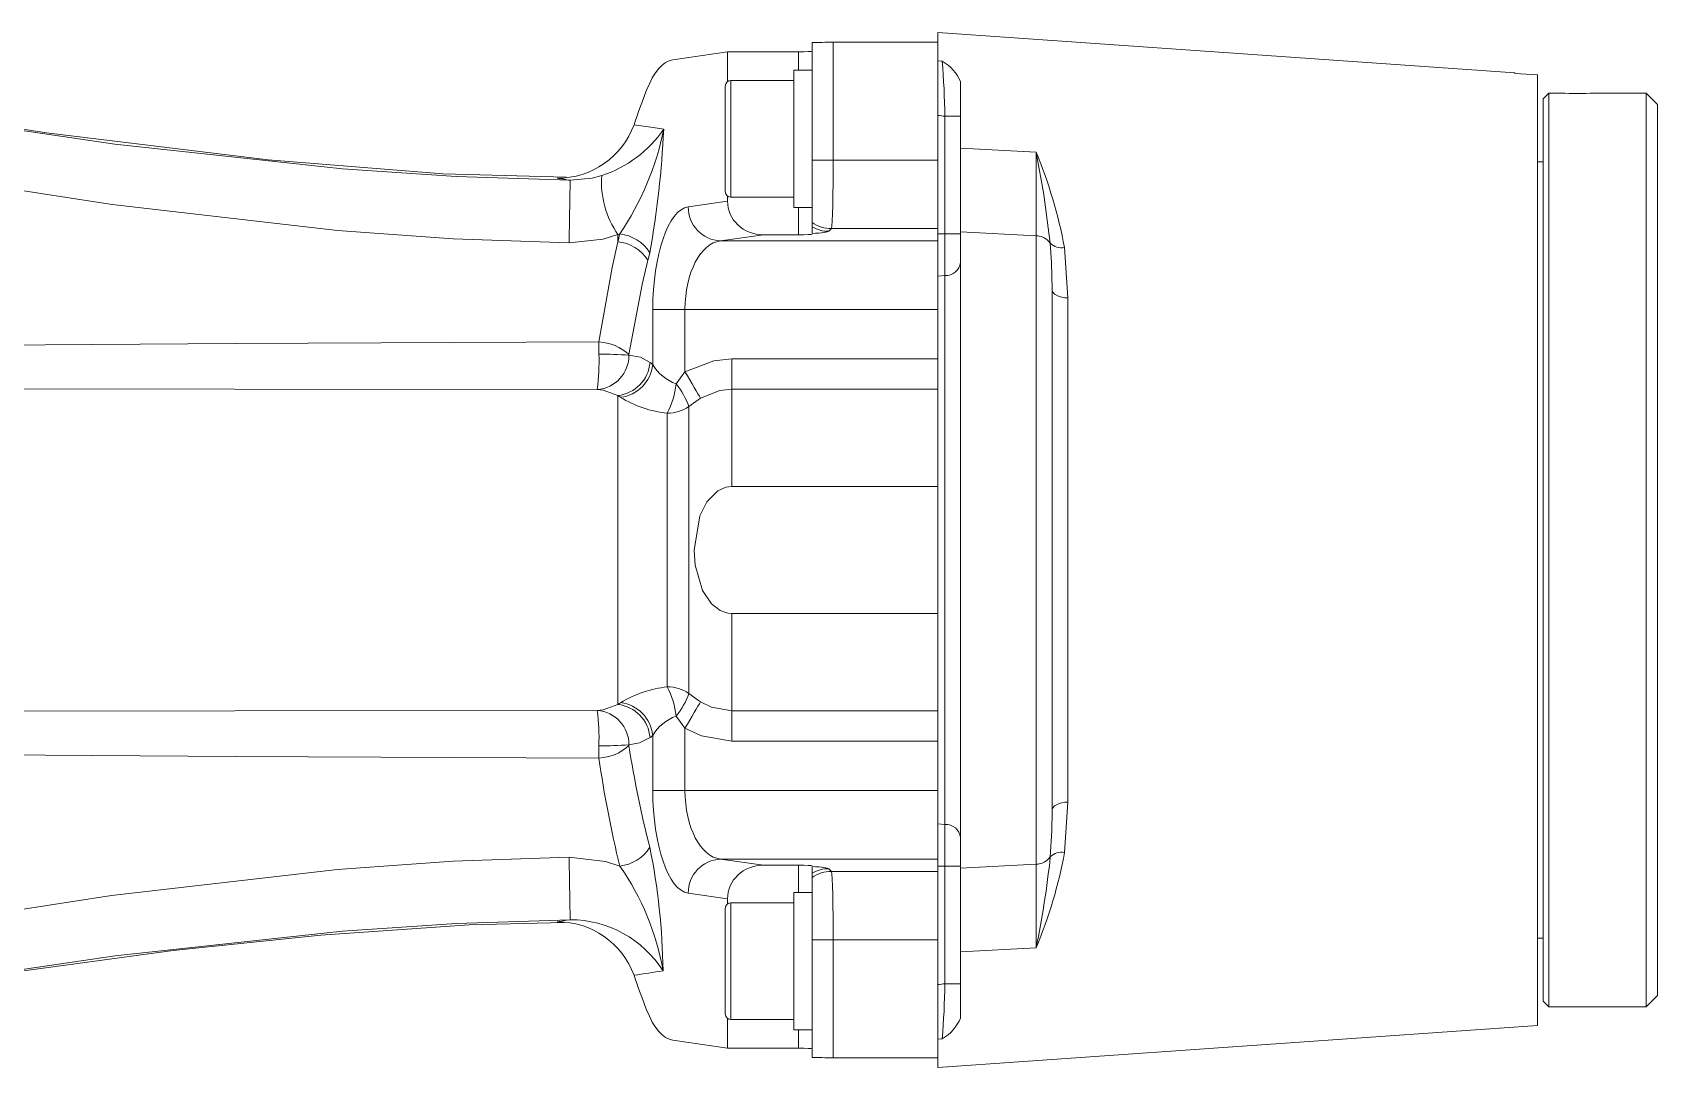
# Model space of a CAD drawing. Header units: millimetres. Extents: x -280 to 408, y 33 to 269.
# Drawn here: x 394.01 to 408.24, y 218.78 to 227.85 of the extents above; entities that cross this region are included whole.
import ezdxf

# ---------------------------------------------------------------- set-up
doc = ezdxf.new("R2010")
doc.units = ezdxf.units.MM

msp = doc.modelspace()

# ---------------------------------------------------------------- linework, layer by layer
at = {"color": 7, "linetype": 'Continuous', "lineweight": 15}
for p, q in [((400.8377, 226.7272), (400.8377, 227.7567)), ((401.0224, 227.76), (401.0224, 226.7272)), ((401.0224, 227.76), (401.9377, 227.76)), ((406.9877, 227.4924), (401.9377, 227.8455)), ((401.9377, 227.8455), (401.9377, 227.5987)), ((399.6177, 227.6071), (400.0975, 227.6761)), ((400.0975, 227.4152), (400.0975, 227.6761)), ((400.7177, 227.6761), (400.0975, 227.6761)), ((401.9377, 227.5987), (401.9772, 227.5944)), ((401.9377, 227.5987), (401.9377, 227.1189)), ((400.8377, 227.5144), (400.6777, 227.5144)), ((400.6777, 227.5144), (400.6777, 226.3144)), ((406.9877, 227.4876), (406.9877, 227.4924)), ((406.9877, 227.4876), (407.1877, 227.4738)), ((407.1877, 219.1504), (407.1877, 227.4738)), ((400.0777, 227.1367), (400.0777, 227.3754)), ((400.6777, 227.4254), (400.1277, 227.4254)), ((402.1377, 226.834), (402.1377, 227.4125)), ((407.2877, 227.3144), (407.2377, 227.2644)), ((407.3896, 227.3144), (407.2877, 227.3144)), ((407.2877, 227.3144), (407.2877, 223.3144)), ((408.1377, 227.3144), (407.6858, 227.3144)), ((408.2377, 227.2144), (408.1377, 227.3144)), ((408.1377, 227.3144), (408.1377, 219.3144)), ((407.2377, 223.3144), (407.2377, 227.2644)), ((408.2377, 227.2144), (408.2377, 219.4144)), ((400.0777, 226.4534), (400.0777, 227.1367)), ((401.9377, 226.0838), (401.9377, 227.1189)), ((402.0008, 227.1123), (402.1377, 227.1123)), ((402.0008, 226.0838), (402.0008, 227.1123)), ((402.1377, 226.834), (402.7981, 226.798)), ((402.1377, 226.834), (402.1377, 226.1014)), ((402.7981, 226.0655), (402.7981, 226.798)), ((400.8377, 226.7272), (401.0224, 226.7272)), ((400.8377, 226.1812), (400.8377, 226.7272)), ((401.0224, 226.7272), (401.9377, 226.7272)), ((407.2377, 226.7144), (407.1877, 226.7144)), ((399.7537, 226.3195), (400.0975, 226.369)), ((400.0975, 226.369), (400.0975, 226.4135)), ((400.1277, 226.4034), (400.6777, 226.4034)), ((400.6777, 226.3144), (400.8377, 226.3144)), ((400.8377, 226.1432), (400.8377, 226.1812)), ((399.1543, 226.0816), (399.1377, 226.0755)), ((399.1377, 226.0755), (399.1377, 226.0136)), ((400.411, 226.074), (400.0356, 226.0199)), ((400.0356, 226.0199), (401.9377, 226.0199)), ((400.411, 226.074), (400.7177, 226.074)), ((400.8377, 226.0856), (400.8377, 226.1432)), ((401.0075, 226.128), (400.984, 226.1046)), ((401.0075, 226.128), (401.9377, 226.128)), ((402.0008, 226.0838), (401.9377, 226.0838)), ((401.9377, 225.7127), (401.9377, 226.0838)), ((402.0008, 225.7169), (402.0008, 226.0838)), ((402.0008, 226.0838), (402.1377, 226.0838)), ((402.1377, 226.1014), (402.1377, 220.5273)), ((402.1377, 226.1014), (402.7981, 226.0655)), ((402.7981, 220.5633), (402.7981, 226.0655)), ((403.0471, 225.962), (403.0772, 225.521)), ((402.0008, 225.7169), (401.9377, 225.7127)), ((401.9377, 220.9161), (401.9377, 225.7127)), ((402.0008, 220.9118), (402.0008, 225.7169)), ((402.9377, 225.5952), (402.9377, 221.0336)), ((403.0772, 225.521), (403.0772, 221.1077)), ((399.4433, 224.9376), (399.4433, 225.4207)), ((399.4433, 225.4207), (399.7252, 225.4207)), ((399.7252, 225.4207), (401.9377, 225.4207)), ((399.7252, 225.4207), (399.7252, 224.874)), ((400.1362, 224.7235), (400.1362, 224.9877)), ((400.1362, 224.9877), (401.9377, 224.9877)), ((399.6479, 224.7691), (399.7252, 224.874)), ((399.0099, 224.7125), (399.1377, 224.6667)), ((399.1377, 224.6667), (399.1377, 221.9621)), ((399.8622, 224.6428), (399.7591, 224.5694)), ((400.1362, 224.7235), (400.1362, 223.8712)), ((401.9377, 224.7235), (400.1362, 224.7235)), ((399.5705, 222.1164), (399.5705, 224.5123)), ((399.7591, 224.5694), (399.7591, 222.0594)), ((400.1362, 223.8712), (401.9377, 223.8712)), ((407.2377, 219.3644), (407.2377, 223.3144)), ((407.2877, 223.3144), (407.2877, 219.3144)), ((400.1362, 222.7576), (400.1362, 221.9053)), ((401.9377, 222.7576), (400.1362, 222.7576)), ((399.1377, 221.962), (399.0099, 221.9163)), ((400.1362, 221.9053), (401.9377, 221.9053)), ((400.1362, 221.6411), (400.1362, 221.9053)), ((399.7252, 221.7548), (399.6479, 221.8597)), ((399.7252, 221.7548), (399.7252, 221.208)), ((399.4433, 221.208), (399.4433, 221.6912)), ((401.9377, 221.6411), (400.1362, 221.6411)), ((399.7252, 221.208), (399.4433, 221.208)), ((399.7252, 221.208), (401.9377, 221.208)), ((403.0772, 221.1077), (403.0471, 220.6668)), ((402.0008, 220.9118), (401.9377, 220.9161)), ((401.9377, 220.5449), (401.9377, 220.9161)), ((402.0008, 220.5449), (402.0008, 220.9118)), ((400.0356, 220.6089), (400.411, 220.5548)), ((400.0356, 220.6089), (401.9377, 220.6089)), ((400.7177, 220.5548), (400.411, 220.5548)), ((400.8377, 220.4856), (400.8377, 220.5432)), ((400.8377, 220.4475), (400.8377, 220.4856)), ((400.984, 220.5242), (401.0075, 220.5007)), ((401.0075, 220.5007), (401.9377, 220.5007)), ((402.0008, 220.5449), (401.9377, 220.5449)), ((401.9377, 219.5098), (401.9377, 220.5449)), ((402.0008, 220.5449), (402.1377, 220.5449)), ((402.0008, 219.5164), (402.0008, 220.5449)), ((402.1377, 220.5273), (402.7981, 220.5633)), ((402.1377, 220.5273), (402.1377, 219.7947)), ((402.7981, 219.8307), (402.7981, 220.5633)), ((400.8377, 219.9016), (400.8377, 220.4475)), ((400.0975, 220.2598), (399.7537, 220.3093)), ((400.0975, 220.2152), (400.0975, 220.2598)), ((400.6777, 220.2254), (400.1277, 220.2254)), ((400.8377, 220.3144), (400.6777, 220.3144)), ((400.6777, 220.3144), (400.6777, 219.1144)), ((400.0777, 219.2534), (400.0777, 220.1754)), ((401.0224, 219.9016), (400.8377, 219.9016)), ((400.8377, 218.8721), (400.8377, 219.9016)), ((401.0224, 219.9016), (401.0224, 218.8688)), ((401.0224, 219.9016), (401.9377, 219.9016)), ((407.1877, 219.9144), (407.2377, 219.9144)), ((402.1377, 219.7947), (402.7981, 219.8307)), ((402.1377, 219.2162), (402.1377, 219.7947)), ((401.9377, 219.5098), (401.9377, 219.03)), ((402.0008, 219.5164), (402.1377, 219.5164)), ((407.2377, 219.3644), (407.2877, 219.3144)), ((408.1377, 219.3144), (408.2377, 219.4144)), ((400.0975, 218.9526), (400.0975, 219.2135)), ((400.1277, 219.2034), (400.6777, 219.2034)), ((407.2877, 219.3144), (408.1377, 219.3144)), ((400.6777, 219.1144), (400.8377, 219.1144)), ((401.9377, 218.7833), (407.1877, 219.1504)), ((400.0975, 218.9526), (399.6177, 219.0217)), ((400.0975, 218.9526), (400.7177, 218.9526)), ((401.9772, 219.0343), (401.9377, 219.03)), ((401.9377, 219.03), (401.9377, 218.7833)), ((401.0224, 218.8688), (401.9377, 218.8688))]:
    msp.add_line(p, q, dxfattribs=at)
at = {"color": 8, "linetype": 'Continuous', "lineweight": 15}
for p, q in [((400.7177, 227.5144), (400.7177, 227.6761)), ((400.1277, 227.4254), (400.1277, 227.1608)), ((400.1277, 227.1608), (400.1277, 226.4034)), ((400.7177, 226.074), (400.7177, 226.3144)), ((400.7177, 220.3144), (400.7177, 220.5548)), ((400.1277, 220.2254), (400.1277, 219.2034)), ((400.7177, 218.9526), (400.7177, 219.1144))]:
    msp.add_line(p, q, dxfattribs=at)
at = {"color": 7, "linetype": 'Continuous', "lineweight": 15, "flags": 128}
for points in [[(391.7451, 227.3257), (392.7517, 227.1602), (394.7338, 226.8686), (396.7285, 226.6527), (397.7228, 226.5857), (398.7199, 226.5515)], [(392.1986, 227.2683), (394.1356, 226.9681), (396.0762, 226.7296), (397.6047, 226.6085), (398.6845, 226.5774)], [(399.2793, 227.0379), (399.4463, 227.0122), (399.539, 226.9984)], [(402.9226, 225.9999), (402.8669, 226.4258), (402.7987, 226.7953), (402.7981, 226.798)], [(398.7109, 226.0024), (397.6965, 226.0395), (396.6828, 226.1124), (394.7099, 226.3389), (392.744, 226.644)], [(398.7199, 226.5515), (398.9122, 226.5708), (398.9963, 226.5937)], [(399.1377, 226.0755), (399.1377, 226.0755), (399.0101, 226.037), (398.7109, 226.0024)], [(398.972, 225.1359), (399.0869, 225.7873), (399.1377, 226.0136), (399.1377, 226.0136)], [(402.9377, 225.5952), (402.9333, 225.8314), (402.9226, 225.9999)], [(399.4008, 225.8528), (399.3497, 225.64), (399.2347, 225.0274)], [(403.0772, 225.521), (403.0495, 225.5233), (403.0231, 225.5281), (402.999, 225.5352), (402.978, 225.5445), (402.9608, 225.5555), (402.9481, 225.5679), (402.9403, 225.5813), (402.9377, 225.5952)], [(393.705, 225.1067), (395.7902, 225.1222), (398.972, 225.1359)], [(398.9715, 225.03), (398.9715, 225.0436), (398.972, 225.1359)], [(399.2347, 225.0274), (399.2342, 225.0213), (399.2342, 225.0203)], [(399.2342, 225.0203), (399.3361, 225.0013), (399.4196, 224.9564)], [(399.7252, 224.874), (399.9779, 224.9717), (400.1362, 224.9877)], [(399.8622, 224.6428), (399.8515, 224.6609), (399.8383, 224.6831), (399.823, 224.709), (399.8058, 224.738), (399.787, 224.7696), (399.7671, 224.8033), (399.7464, 224.8383), (399.7252, 224.874)], [(398.957, 224.7201), (395.7838, 224.7223), (393.6971, 224.7251)], [(399.0099, 224.7125), (399.0099, 224.7125), (398.9824, 224.7164), (398.957, 224.7201)], [(400.1362, 224.7235), (400.0306, 224.7122), (399.8622, 224.6428)], [(400.1362, 222.7576), (400.1001, 222.7607), (400.0333, 222.7837), (399.9567, 222.8423), (399.8774, 222.9599), (399.8134, 223.1826), (399.8045, 223.3142), (399.8543, 223.6142), (399.9153, 223.735), (400.0114, 223.8322), (400.0825, 223.8642), (400.1362, 223.8712)], [(399.7591, 222.0594), (399.8439, 221.9977), (399.8622, 221.9859)], [(393.6971, 221.9037), (395.7838, 221.9065), (398.957, 221.9087)], [(398.957, 221.9087), (398.9835, 221.9125), (399.0099, 221.9163), (399.0099, 221.9163)], [(399.7252, 221.7548), (399.7464, 221.7905), (399.7671, 221.8255), (399.787, 221.8591), (399.8058, 221.8908), (399.823, 221.9198), (399.8383, 221.9456), (399.8515, 221.9678), (399.8622, 221.9859)], [(399.8622, 221.9859), (399.9583, 221.9379), (400.1362, 221.9053)], [(400.1362, 221.6411), (399.8694, 221.6871), (399.7252, 221.7548)], [(399.4196, 221.6723), (399.3282, 221.6249), (399.2342, 221.6084)], [(399.2342, 221.6084), (399.2343, 221.6045), (399.2347, 221.6014)], [(398.972, 221.4929), (395.7902, 221.5066), (393.705, 221.522)], [(398.972, 221.4929), (398.9716, 221.5402), (398.9715, 221.5988)], [(403.0772, 221.1077), (403.0495, 221.1055), (403.0231, 221.1007), (402.999, 221.0935), (402.978, 221.0843), (402.9608, 221.0732), (402.9481, 221.0608), (402.9403, 221.0474), (402.9377, 221.0336)], [(402.9226, 220.6288), (402.9353, 220.8544), (402.9377, 221.0336)], [(392.744, 219.9847), (394.7066, 220.2894), (396.6828, 220.5163), (397.6953, 220.5892), (398.7109, 220.6263)], [(398.7109, 220.6263), (399.0281, 220.5872), (399.1543, 220.5471)], [(398.7199, 220.0772), (397.7239, 220.0431), (396.7285, 219.976), (394.7369, 219.7606), (392.7517, 219.4686), (391.7451, 219.303)], [(398.6697, 220.0528), (397.8367, 220.0323), (396.5389, 219.9429), (395.2439, 219.8068), (393.7203, 219.6004), (392.1986, 219.3605)], [(398.6063, 220.0591), (398.6914, 220.0727), (398.7199, 220.0772)]]:
    msp.add_lwpolyline(points, dxfattribs=at)
at = {"color": 7, "linetype": 'Continuous', "lineweight": 15}
for centre, radius, start, end in [((401.7865, 227.2644), 0.3812, 22.865, 59.96991), ((393.2056, 226.9246), 8.7972, 1.22271, 4.36656), ((400.1277, 227.3754), 0.05, 90, 180), ((407.5377, 231.4004), 4.0888, 267.92415, 272.07585), ((398.611, 227.2806), 0.711, 269.62115, 340.03378), ((398.6721, 227.5946), 1.0521, 287.94732, 325.48295), ((397.068, 227.4963), 2.5207, 325.86112, 348.60903), ((390.8492, 227.4277), 8.7005, 349.99908, 357.17169), ((398.9528, 225.1979), 4.165, 10.57119, 22.59346), ((399.8125, 226.5379), 0.8181, 176.09259, 214.42088), ((403.5947, 257.4611), 31.2917, 260.82699, 261.03751), ((813.5233, 219.4869), 414.8636, 179.024273, 179.100118), ((400.1277, 226.4534), 0.05, 180, 270), ((400.0511, 226.3169), 0.2974, 179.50098, 267.01744), ((401.0084, 226.4283), 0.3003, 235.3638, 269.82511), ((399.117, 225.7296), 0.354, 31.91597, 83.94152), ((400.9849, 226.4048), 0.3002, 240.63485, 269.83485), ((402.7959, 225.9103), 0.1552, 35.27617, 89.17916), ((399.1013, 225.6584), 0.357, 32.98596, 84.15166), ((403.0256, 226.1145), 0.1541, 228.07669, 278.03815), ((402.0062, 225.8494), 0.1326, 267.64122, 352.38864), ((397.1763, 224.9584), 1.7966, 352.3775, 2.28423), ((398.9626, 221.2051), 3.8249, 85.92827, 89.86657), ((398.9486, 224.7069), 0.4296, 48.24507, 86.8812), ((398.9386, 225.0151), 0.2956, 273.57325, 1.01751), ((399.1014, 224.984), 0.3194, 276.52356, 355.05107), ((399.122, 224.9718), 0.3231, 276.99369, 353.91964), ((399.7833, 225.1419), 0.3967, 211.00685, 250.03302), ((398.8822, 224.8597), 0.771, 333.22137, 353.24691), ((399.108, 224.3375), 0.6911, 19.60219, 38.63763), ((399.6661, 225.4665), 0.959, 238.24432, 264.28086), ((399.5728, 224.845), 0.3326, 269.60563, 304.05687), ((399.6881, 221.0974), 1.0258, 96.58042, 120.8944), ((399.5728, 221.7839), 0.3325, 55.93231, 90.39855), ((398.8821, 221.769), 0.7711, 6.75417, 26.77755), ((399.108, 222.2913), 0.6912, 321.36212, 340.39514), ((398.9378, 221.6129), 0.2964, 359.13601, 86.27323), ((397.0614, 221.665), 1.9112, 358.01337, 7.32491), ((399.1014, 221.6448), 0.3194, 4.94706, 83.47596), ((399.122, 221.657), 0.3231, 6.07771, 83.00657), ((399.7849, 221.4849), 0.3991, 110.08851, 148.8756), ((398.9626, 225.4237), 3.8249, 270.13343, 274.07173), ((398.9486, 221.9218), 0.4296, 273.1188, 311.75493), ((408.8226, 222.9013), 9.9508, 188.13716, 193.68511), ((407.8448, 222.9068), 8.7085, 188.62147, 194.59782), ((402.0062, 220.7793), 0.1327, 7.62051, 92.34963), ((812.6166, 227.127), 413.9568, 180.899799, 180.97581), ((399.117, 220.8991), 0.354, 276.05566, 328.08196), ((393.5848, 219.5402), 5.9492, 0.85993, 11.35922), ((399.1662, 221.3673), 3.9436, 337.06794, 349.76785), ((402.7959, 220.7184), 0.1552, 270.81546, 324.7292), ((394.9533, 221.463), 8.0129, 348.24629, 354.02481), ((403.0256, 220.5142), 0.1541, 81.96858, 131.91657), ((397.2946, 219.242), 2.272, 9.82112, 35.06118), ((400.0511, 220.3118), 0.2974, 92.98389, 180.49769), ((400.9849, 220.224), 0.3002, 90.16682, 119.37221), ((401.0083, 220.2006), 0.3002, 90.16205, 124.64172), ((400.1277, 220.1754), 0.05, 90, 180), ((398.6088, 219.3449), 0.7142, 20.14575, 90.19933), ((398.7174, 219.1099), 0.9673, 32.49061, 89.85238), ((403.3173, 193.8834), 26.0227, 98.36106, 98.92672), ((393.0995, 219.7093), 8.9034, 355.65223, 358.75865), ((400.1277, 219.2534), 0.05, 180, 270), ((401.78, 219.37), 0.3893, 300.43306, 336.73203)]:
    msp.add_arc(centre, radius, start, end, dxfattribs=at)
for centre, major_axis, ratio, start_param, end_param in [((401.0224, 227.7443), (0.3, 0), 0.0524078, 1.5707963, 2.2339831), ((399.6368, 226.6084), (0, 1), 0.3639702, 0.0523599, 0.749523), ((400.7177, 227.6824), (0.12, 0), 0.0524078, 4.712389, 6.2831853), ((400.7526, 223.3144), (0, 5.5), 0.3639702, 0.749523, 0.8271235), ((258.3258, 223.3144), (160.8112, 0), 0.0525786, 0.4658525, 0.4667249), ((401.0066, 226.7272), (0, 0.6), 0.0262039, 3.1939525, 4.712389), ((399.7709, 225.4207), (0, 0.9), 0.3639702, 0.0523599, 1.5707963), ((400.4167, 226.3744), (-0.3164, -0.0456), 0.9385552, 6.1488573, 7.7017527), ((400.4547, 223.3144), (0, 4.7), 0.3422869, 0.9412523, 0.9590412), ((400.0528, 225.4207), (0, 0.6), 0.5459554, 0.0523599, 1.5707963), ((400.7177, 226.0802), (0.12, 0), 0.0524078, 4.712389, 6.2831853), ((400.3849, 226.1062), (0.6, 0), 0.0524078, 5.5675844, 6.2308254), ((400.7178, 223.3144), (0, 4.42), 0.3639702, 0.9412523, 0.9590412), ((399.2594, 223.3144), (0, 1.7), 0.3639702, 5.9814437, 6.0213353), ((398.9775, 223.3144), (0, 1.4), 0.4419639, 5.9814437, 6.0213317), ((398.9775, 223.3144), (0, 1.4), 0.4419639, 3.4034463, 3.4433343), ((399.2594, 223.3144), (0, 1.7), 0.3639702, 3.4034463, 3.4433343), ((399.7709, 221.208), (0, 0.9), 0.3639702, 1.5707963, 3.0892328), ((400.0528, 221.208), (0, 0.6), 0.5459554, 1.5707963, 3.0892328), ((400.4167, 220.2544), (0.3164, -0.0456), 0.9385552, 1.7230252, 3.2759206), ((400.7177, 220.5485), (0.12, 0), 0.0524078, 0, 1.5707963), ((400.3849, 220.5225), (0.6, 0), 0.0524078, 0.0523599, 0.7156009), ((401.0066, 219.9016), (0, 0.6), 0.0262039, 4.712389, 6.2308254), ((400.7526, 223.3144), (0, 5.5), 0.3639702, 2.3144691, 2.3920696), ((258.3258, 223.3144), (160.8112, 0), 0.0525786, 5.8164604, 5.8173328), ((399.6368, 220.0203), (0, 1), 0.3639702, 2.3920696, 3.0892328), ((400.7177, 218.9463), (0.12, 0), 0.0524078, 0, 1.5707963), ((401.0224, 218.8845), (0.3, 0), 0.0524078, 4.0492022, 4.712389)]:
    msp.add_ellipse(centre, major_axis=major_axis, ratio=ratio, start_param=start_param, end_param=end_param, dxfattribs=at)

doc.saveas('drawing.dxf')
